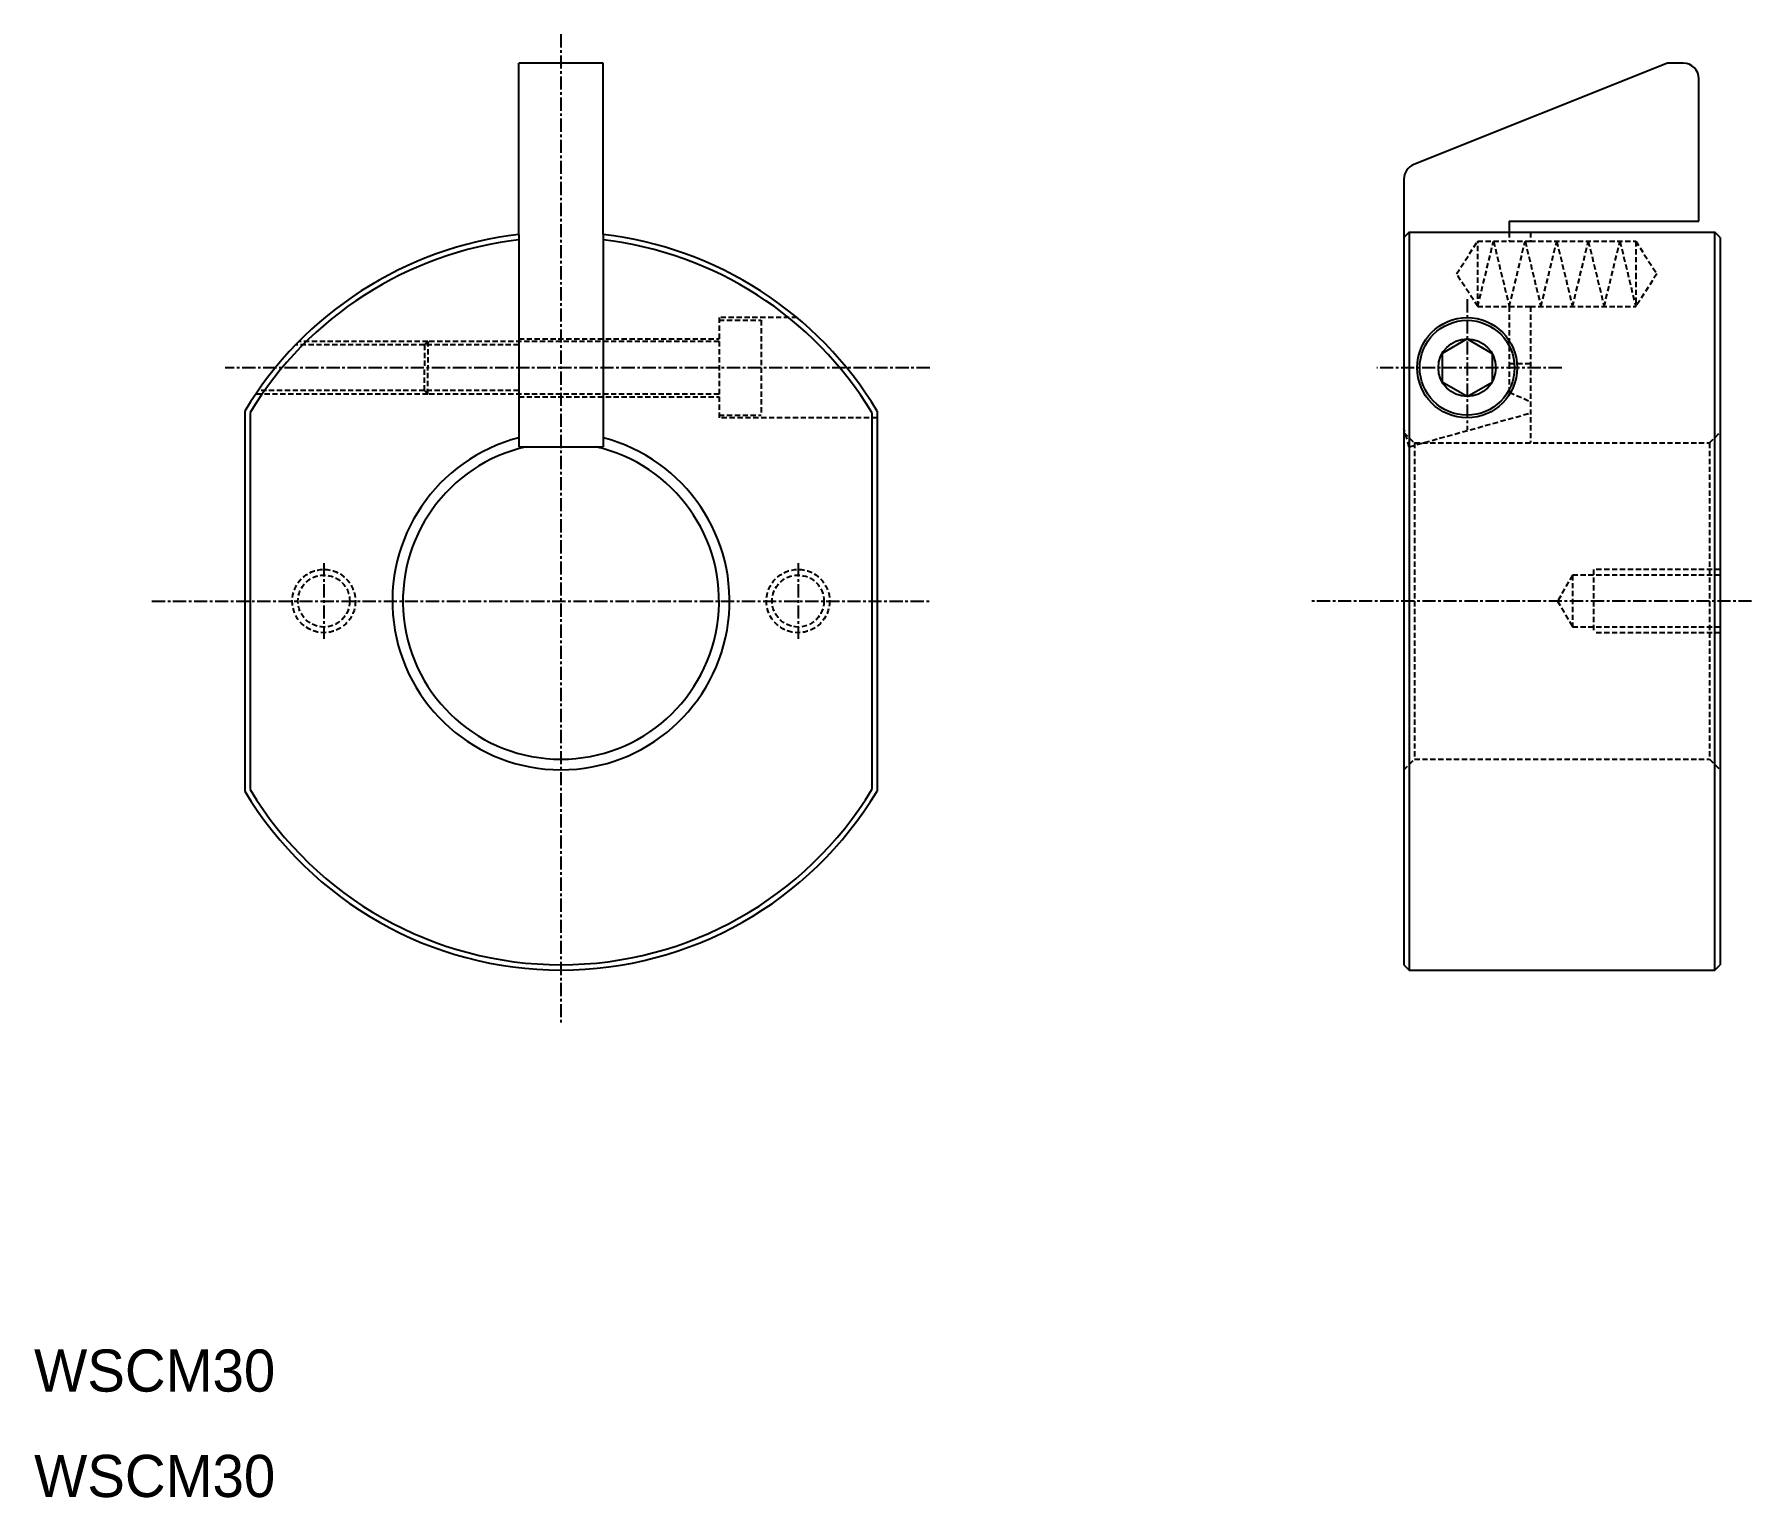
# Model space of a CAD drawing. Extents: x 10 to 173, y 10 to 149.
import ezdxf

# ---------------------------------------------------------------- set-up
doc = ezdxf.new("R2010")
doc.units = 0
doc.linetypes.add('CENTER', pattern=[2, 1.25, -0.25, 0.25, -0.25])
doc.linetypes.add('DASHED', pattern=[0.75, 0.5, -0.25])
doc.layers.get('0').update_dxf_attribs({"linetype": 'CONTINUOUS'})
doc.layers.add('CENTER', color=1, linetype='CENTER')

msp = doc.modelspace()

# ---------------------------------------------------------------- linework, layer by layer
at = {"color": 7, "linetype": 'CONTINUOUS'}
for p, q in [((56, 129.77), (56, 146.04)), ((64, 146.04), (56, 146.04)), ((64, 129.77), (64, 146.04)), ((165, 146.04), (140.94, 136.42)), ((166.5, 146.04), (165, 146.04)), ((168, 131.04), (168, 144.54)), ((140, 135.02), (140, 129.5)), ((150, 131.04), (168, 131.04)), ((150, 131.04), (150, 130)), ((56, 129.77), (56, 109.64)), ((64, 129.77), (64, 109.64)), ((140.5, 130), (140, 129.5)), ((140, 129.5), (140, 60.5)), ((140.5, 130), (169.5, 130)), ((140.5, 130), (140.5, 60)), ((170, 129.5), (169.5, 130)), ((169.5, 60), (169.5, 130)), ((170, 129.5), (170, 60.5)), ((146, 119.87), (143.64, 118.5)), ((146, 119.87), (148.36, 118.5)), ((143.64, 118.5), (143.64, 115.77)), ((148.36, 118.5), (148.36, 115.77)), ((146, 114.41), (143.64, 115.77)), ((146, 114.41), (148.36, 115.77)), ((30, 113.03), (30, 76.97)), ((30.5, 112.89), (30.5, 77.11)), ((89.5, 112.89), (89.5, 77.11)), ((90, 113.03), (90, 76.97)), ((56, 109.64), (56.73, 109.64)), ((56.73, 109.64), (63.27, 109.64)), ((63.27, 109.64), (64, 109.64)), ((140, 60.5), (140.5, 60)), ((169.5, 60), (170, 60.5)), ((140.5, 60), (169.5, 60))]:
    msp.add_line(p, q, dxfattribs=at)
at = {"color": 3, "linetype": 'DASHED'}
for p, q in [((145, 126.04), (147, 129.14)), ((147, 129.14), (150, 129.14)), ((147, 122.94), (148.5, 129.14)), ((147, 122.94), (147, 129.14)), ((148.5, 129.14), (150, 122.94)), ((150, 130), (150, 129.14)), ((150, 122.94), (151.5, 129.14)), ((150, 129.14), (152, 129.14)), ((151.5, 129.14), (153, 122.94)), ((152, 130), (152, 129.14)), ((152, 129.14), (162, 129.14)), ((153, 122.94), (154.5, 129.14)), ((154.5, 129.14), (156, 122.94)), ((156, 122.94), (157.5, 129.14)), ((157.5, 129.14), (159, 122.94)), ((159, 122.94), (160.5, 129.14)), ((160.5, 129.14), (162, 122.94)), ((162, 129.14), (164, 126.04)), ((162, 129.14), (162, 126.04)), ((147, 122.94), (145, 126.04)), ((164, 126.04), (162, 122.94)), ((162, 126.04), (162, 122.94)), ((147, 122.94), (150, 122.94)), ((150, 122.94), (150, 117.54)), ((150, 122.94), (152, 122.94)), ((152, 122.94), (152, 110.04)), ((152, 122.94), (162, 122.94)), ((82.41, 121.89), (75, 121.89)), ((75, 121.89), (75, 112.39)), ((75, 121.64), (79, 121.64)), ((79, 121.64), (79, 112.64)), ((47.04, 119.31), (34.82, 119.31)), ((47.36, 119.64), (35.14, 119.64)), ((47.36, 119.64), (47.04, 119.31)), ((56, 119.31), (47.04, 119.31)), ((47.04, 119.31), (47.04, 117.14)), ((75, 119.64), (47.36, 119.64)), ((47.36, 119.64), (47.36, 117.14)), ((56, 119.89), (75, 119.89)), ((150, 117.54), (152, 117.54)), ((150, 117.54), (150, 114.81)), ((47.04, 114.97), (47.04, 117.14)), ((47.36, 114.64), (47.36, 117.14)), ((47.36, 114.64), (31.03, 114.64)), ((47.04, 114.97), (31.26, 114.97)), ((56, 114.97), (47.04, 114.97)), ((47.36, 114.64), (47.04, 114.97)), ((75, 114.64), (47.36, 114.64)), ((56, 114.39), (75, 114.39)), ((150, 114.81), (152, 113.93)), ((75, 112.64), (79, 112.64)), ((140.5, 109.64), (152, 112.84)), ((90, 112.39), (75, 112.39)), ((140.5, 109.64), (140, 111.37)), ((140, 111), (141, 110)), ((169, 110), (170, 111)), ((141, 110), (169, 110)), ((141, 110), (141, 80)), ((169, 110), (169, 80)), ((170, 98), (158, 98)), ((158, 98), (158, 92)), ((156, 97.46), (154.58, 95)), ((170, 97.46), (156, 97.46)), ((156, 97.46), (156, 92.54)), ((154.58, 95), (156, 92.54)), ((170, 92.54), (156, 92.54)), ((170, 92), (158, 92)), ((140, 79), (141, 80)), ((141, 80), (169, 80)), ((169, 80), (170, 79))]:
    msp.add_line(p, q, dxfattribs=at)
at = {"color": 7, "linetype": 'CONTINUOUS'}
for radius in [4.75, 4.5, 2.73]:
    msp.add_circle((146, 117.14), radius, dxfattribs=at)
at = {"color": 3, "linetype": 'DASHED'}
for centre, radius in [((37.5, 95), 3), ((82.5, 95), 3), ((37.5, 95), 2.46), ((82.5, 95), 2.46)]:
    msp.add_circle(centre, radius, dxfattribs=at)
at = {"color": 7, "linetype": 'CONTINUOUS'}
for centre, radius, start, end in [((166.5, 144.54), 1.5, 0, 90), ((141.5, 135.02), 1.5, 111.8014, 180), ((60, 95), 35, 96.5624, 148.9973), ((60, 95), 34.5, 96.658, 148.7677), ((60, 95), 35, 31.0027, 83.4376), ((60, 95), 34.5, 31.2323, 83.342), ((60, 95), 16, 104.4775, 75.5225), ((60, 95), 15, 102.6037, 77.3963), ((60, 95), 35, 211.0027, 328.9973), ((60, 95), 34.5, 211.2323, 328.7677)]:
    msp.add_arc(centre, radius, start, end, dxfattribs=at)
at = {"layer": 'CENTER', "color": 1, "linetype": 'CENTER'}
for p, q in [((60, 148.77), (60, 55)), ((146, 123.64), (146, 111.25)), ((95, 117.14), (28.12, 117.14)), ((154.98, 117.14), (137.42, 117.14)), ((37.5, 98.59), (37.5, 91.41)), ((82.5, 98.59), (82.5, 91.41)), ((21.18, 95), (95, 95)), ((173, 95), (131.23, 95))]:
    msp.add_line(p, q, dxfattribs=at)

# ---------------------------------------------------------------- texts
at = {"color": 7, "linetype": 'CONTINUOUS'}
for p in [(10, 20), (10, 10)]:
    msp.add_text('WSCM30', height=4, dxfattribs=at).set_placement(p)

doc.saveas('drawing.dxf')
